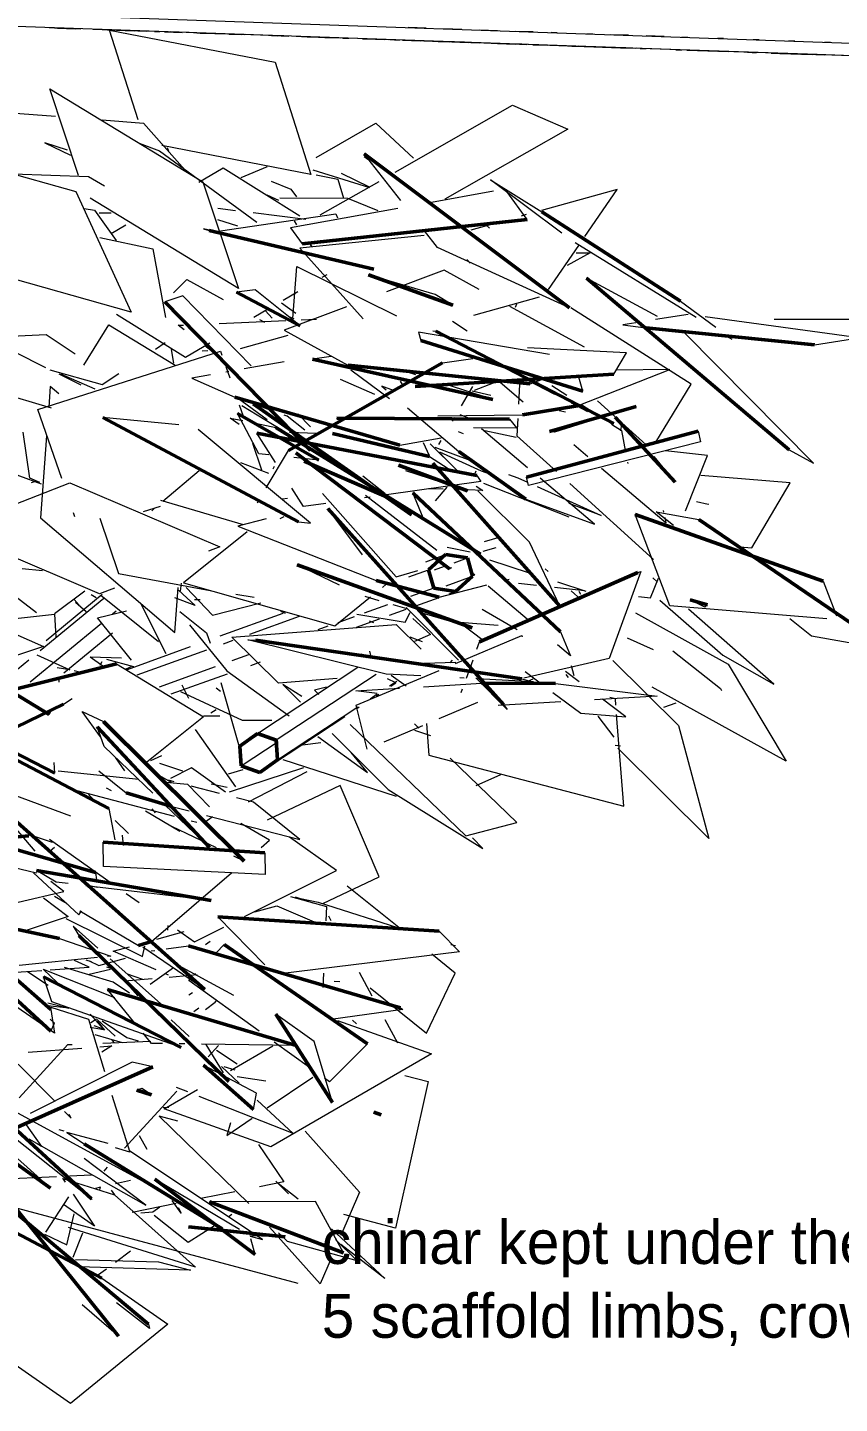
# Model space of a CAD drawing. Header units: metres. Extents: x 10 to 831, y 10 to 584.
# Drawn here: x 303.6 to 337.7, y 391.9 to 449.8 of the extents above; entities that cross this region are included whole.
import ezdxf

# ---------------------------------------------------------------- set-up
doc = ezdxf.new("R2010")
doc.units = ezdxf.units.M
for name, color, linetype, lineweight in [('CUT', 7, 'Continuous', 50), ('DIM', 1, 'Continuous', 13), ('TXT', 7, 'Continuous', 18), ('VIS', 8, 'Continuous', 13)]:
    doc.layers.add(name, color=color, linetype=linetype, lineweight=lineweight)

msp = doc.modelspace()

# ---------------------------------------------------------------- linework, layer by layer
at = {"layer": 'CUT'}
for p, q in [((326.407, 437.981), (317.781, 444.451)), ((331.075, 438.26), (325.249, 442.014)), ((318.188, 439.598), (311.272, 441.222)), ((315.169, 440.669), (324.624, 441.69)), ((317.963, 439.363), (321.512, 438.089)), ((335.63, 432.012), (327.125, 439.216)), ((315.094, 437.216), (312.42, 438.637)), ((315.52, 431.985), (309.409, 438.223)), ((329.615, 437.13), (336.698, 436.424)), ((320.159, 436.606), (326.961, 434.47)), ((328.268, 433.111), (320.792, 436.996)), ((314.6, 431.986), (321.078, 435.658)), ((323.183, 434.121), (315.612, 435.812)), ((317.096, 435.569), (324.75, 434.782)), ((328.276, 435.193), (319.916, 434.666)), ((312.341, 434.224), (319.279, 432.205)), ((313.112, 433.935), (319.775, 429.278)), ((324.435, 433.486), (326.748, 433.859)), ((329.204, 433.836), (325.562, 432.784)), ((306.801, 433.368), (315.024, 428.982)), ((315.87, 431.577), (312.454, 433.539)), ((323.892, 433.3), (316.633, 433.341)), ((330.851, 430.655), (328.328, 433.378)), ((313.264, 432.707), (322.513, 430.933)), ((314.074, 432.952), (322.663, 427.623)), ((320.523, 431.726), (316.452, 432.688)), ((324.606, 430.863), (331.817, 432.786)), ((314.912, 431.889), (321.36, 427.003)), ((324.569, 429.94), (321.764, 431.942)), ((315.255, 431.528), (318.841, 429.983)), ((319.224, 431.368), (322.123, 430.289)), ((325.997, 425.441), (320.666, 431.443)), ((319.829, 430.199), (326.032, 424.366)), ((323.636, 421.302), (316.247, 429.548)), ((337.065, 426.488), (329.159, 429.287)), ((331.842, 429.086), (339.902, 423.589)), ((320.489, 426.971), (321.2, 427.604)), ((321.2, 427.604), (322.123, 427.466)), ((322.123, 427.466), (322.334, 426.694)), ((322.324, 424.527), (314.961, 427.175)), ((320.702, 426.198), (320.489, 426.971)), ((322.334, 426.694), (321.624, 426.059)), ((322.629, 423.935), (329.272, 426.858)), ((318.279, 426.518), (320.928, 425.815)), ((321.624, 426.059), (320.702, 426.198)), ((304.548, 420.889), (296.646, 425.704)), ((332.203, 425.5), (331.479, 425.712)), ((313.21, 424.006), (324.401, 422.385)), ((302.428, 421.778), (307.37, 423.016)), ((304.779, 418.425), (297.337, 422.247)), ((322.711, 422.202), (325.818, 422.188)), ((305.153, 421.317), (297.959, 417.859)), ((311.276, 415.302), (306.563, 420.375)), ((312.739, 414.723), (306.823, 420.588)), ((300.841, 420.201), (307.047, 416.94)), ((313.302, 420.093), (312.562, 419.554)), ((314.088, 419.808), (313.302, 420.093)), ((314.133, 418.983), (314.088, 419.808)), ((312.562, 419.554), (312.607, 418.73)), ((312.607, 418.73), (313.393, 418.445)), ((313.393, 418.445), (314.133, 418.983)), ((307.783, 417.597), (309.693, 417.024)), ((302.044, 417.39), (311.082, 409.337)), ((306.497, 414.255), (298.801, 416.474)), ((303.687, 415.79), (295.24, 414.973)), ((306.82, 415.519), (313.613, 415.079)), ((304.614, 408.487), (297.635, 414.633)), ((304.018, 414.337), (311.354, 413.07)), ((298.488, 413.183), (304.619, 407.581)), ((299.815, 412.587), (304.981, 411.474)), ((311.636, 412.392), (320.936, 411.778)), ((312.094, 405.462), (305.791, 411.599)), ((308.302, 411.183), (308.843, 411.351)), ((310.398, 411.173), (319.301, 408.557)), ((311.902, 411.222), (317.916, 407.05)), ((310.097, 406.892), (304.305, 409.869)), ((314.924, 406.973), (306.999, 409.336)), ((316.452, 404.582), (314.074, 408.299)), ((299.182, 407.089), (306.328, 400.533)), ((301.051, 402.589), (308.902, 406.079)), ((313.135, 404.295), (311.033, 406.157)), ((304.605, 400.991), (298.712, 405.182)), ((308.844, 404.907), (308.232, 405.107)), ((318.495, 404.063), (318.182, 404.173)), ((301.137, 402.617), (307.459, 394.766)), ((306.02, 402.842), (311.81, 399.278)), ((313.195, 398.193), (308.988, 401.369)), ((308.717, 395.264), (302.66, 400.35)), ((316.918, 398.263), (311.288, 400.417)), ((306.764, 397.203), (301.526, 399.971)), ((314.466, 398.943), (310.405, 399.365))]:
    msp.add_line(p, q, dxfattribs=at)
at = {"layer": 'DIM'}
msp.add_line((335, 437.5), (347, 437.5), dxfattribs=at)
at = {"layer": 'TXT'}
msp.add_line((285, 405), (315, 397), dxfattribs=at)
at = {"layer": 'VIS'}
for p, q in [((30, 459.887), (450, 445.187)), ((450, 444.652), (30, 459.352)), ((305.657, 449.704), (304.541, 449.743)), ((304.734, 449.736), (304.624, 449.74)), ((304.764, 449.735), (305.88, 449.696)), ((304.891, 449.731), (305.641, 449.704)), ((305.401, 449.712), (305.178, 449.721)), ((306.39, 449.678), (307.14, 449.652)), ((307.889, 449.625), (306.773, 449.664)), ((307.185, 449.65), (306.962, 449.658)), ((306.996, 449.657), (308.113, 449.618)), ((308.282, 445.877), (307.086, 449.646)), ((307.086, 449.646), (314.039, 448.293)), ((307.185, 449.65), (307.407, 449.642)), ((307.89, 449.625), (308.639, 449.6)), ((308.967, 449.588), (308.299, 449.611)), ((308.967, 449.588), (309.19, 449.58)), ((309.389, 449.573), (310.139, 449.547)), ((309.675, 449.563), (309.452, 449.571)), ((310.75, 449.526), (309.636, 449.565)), ((310.425, 449.537), (310.3, 449.541)), ((310.925, 449.519), (310.3, 449.541)), ((310.75, 449.526), (310.974, 449.518)), ((311.824, 449.488), (310.75, 449.526)), ((310.888, 449.52), (311.638, 449.495)), ((310.964, 449.518), (312.039, 449.481)), ((313.425, 449.432), (311.419, 449.502)), ((312.175, 449.476), (311.55, 449.498)), ((312.088, 449.478), (312.756, 449.456)), ((312.388, 449.468), (312.638, 449.459)), ((313.425, 449.432), (312.8, 449.453)), ((314.284, 449.402), (313.425, 449.432)), ((314.404, 449.397), (313.759, 449.42)), ((313.887, 449.416), (314.137, 449.407)), ((313.974, 449.413), (314.619, 449.39)), ((316.858, 449.312), (314.927, 449.38)), ((315.142, 449.372), (316.215, 449.334)), ((315.387, 449.363), (315.636, 449.355)), ((316.553, 449.322), (315.909, 449.345)), ((316.123, 449.337), (316.768, 449.315)), ((316.886, 449.31), (317.136, 449.302)), ((319.434, 449.221), (317.502, 449.289)), ((317.717, 449.282), (318.79, 449.244)), ((317.885, 449.276), (318.635, 449.25)), ((319.059, 449.234), (318.853, 449.242)), ((319.059, 449.234), (319.265, 449.228)), ((320.385, 449.724), (319.634, 449.75)), ((321.883, 449.671), (321.134, 449.697)), ((323.383, 449.619), (322.633, 449.644)), ((324.882, 449.566), (324.132, 449.592)), ((325.882, 449.531), (325.632, 449.539)), ((327.381, 449.478), (327.131, 449.487)), ((328.88, 449.426), (328.131, 449.452)), ((330.38, 449.374), (329.63, 449.399)), ((331.38, 449.339), (331.129, 449.347)), ((332.879, 449.286), (332.629, 449.295)), ((334.378, 449.234), (334.128, 449.242)), ((319.385, 449.224), (320.134, 449.197)), ((321.58, 449.146), (320.077, 449.199)), ((320.292, 449.192), (321.365, 449.154)), ((320.884, 449.171), (321.134, 449.162)), ((321.939, 449.134), (320.911, 449.17)), ((321.116, 449.163), (322.145, 449.126)), ((321.991, 449.132), (321.58, 449.146)), ((321.883, 449.136), (322.633, 449.11)), ((324.045, 449.06), (322.607, 449.111)), ((322.812, 449.103), (323.428, 449.082)), ((323.383, 449.084), (324.132, 449.057)), ((324.409, 449.048), (323.791, 449.069)), ((323.997, 449.062), (324.615, 449.04)), ((329.386, 448.873), (324.661, 449.038)), ((324.866, 449.031), (325.483, 449.01)), ((324.882, 449.031), (325.632, 449.005)), ((325.124, 449.023), (324.972, 449.028)), ((325.124, 449.023), (324.972, 449.028)), ((328.342, 448.91), (325.015, 449.026)), ((325.211, 449.019), (328.537, 448.903)), ((326.038, 448.99), (325.885, 448.996)), ((326.038, 448.99), (325.885, 448.996)), ((326.381, 448.978), (327.131, 448.952)), ((326.51, 448.974), (327.537, 448.938)), ((326.95, 448.958), (326.798, 448.964)), ((326.95, 448.958), (326.798, 448.964)), ((327.864, 448.927), (327.712, 448.932)), ((327.864, 448.927), (327.712, 448.932)), ((327.881, 448.926), (328.63, 448.899)), ((328.564, 448.902), (329.18, 448.88)), ((328.777, 448.894), (328.625, 448.9)), ((328.777, 448.894), (328.625, 448.9)), ((329.386, 448.873), (329.233, 448.879)), ((329.38, 448.874), (329.63, 448.865)), ((336.809, 448.613), (329.386, 448.873)), ((330.879, 448.821), (331.129, 448.812)), ((331.339, 448.805), (333.097, 448.744)), ((331.864, 448.787), (331.668, 448.793)), ((334.171, 448.706), (331.864, 448.787)), ((332.603, 448.76), (331.864, 448.787)), ((334.171, 448.706), (332.029, 448.78)), ((332.233, 448.774), (332.787, 448.754)), ((332.379, 448.769), (332.629, 448.76)), ((333.878, 448.716), (334.128, 448.707)), ((334.081, 448.709), (333.896, 448.716)), ((334.081, 448.709), (334.265, 448.702)), ((334.878, 448.681), (335.627, 448.655)), ((335.246, 448.668), (336.613, 448.62)), ((335.877, 449.181), (335.627, 449.19)), ((335.928, 448.644), (335.743, 448.651)), ((337.377, 449.129), (337.127, 449.138)), ((314.039, 448.293), (315.533, 443.582)), ((335.928, 448.644), (336.113, 448.638)), ((336.377, 448.629), (337.127, 448.603)), ((336.809, 448.613), (336.644, 448.619)), ((343.818, 448.368), (336.809, 448.613)), ((305.784, 443.538), (304.572, 447.181)), ((304.572, 447.181), (311.002, 443.265)), ((300.672, 446.344), (304.81, 446.022)), ((319.08, 443.673), (324.017, 446.494)), ((324.017, 446.494), (326.333, 445.486)), ((306.77, 445.87), (308.512, 445.735)), ((308.512, 445.735), (310.242, 443.769)), ((315.769, 444.289), (318.265, 445.738)), ((318.265, 445.738), (319.857, 444.267)), ((326.333, 445.486), (321.172, 442.538)), ((304.363, 444.908), (305.437, 444.393)), ((305.321, 444.599), (304.363, 444.908)), ((308.324, 444.897), (309.175, 444.576)), ((315.533, 443.582), (309.276, 444.8)), ((309.57, 444.538), (309.519, 444.696)), ((300.163, 444.408), (305.666, 442.857)), ((309.175, 444.576), (313.267, 441.574)), ((317.779, 444.329), (317.93, 444.216)), ((319.323, 442.482), (317.781, 444.451)), ((326.407, 437.981), (317.781, 444.451)), ((303.029, 443.606), (306.203, 443.491)), ((306.203, 443.491), (306.873, 443.107)), ((311.861, 443.846), (310.837, 443.246)), ((315.08, 441.832), (311.861, 443.846)), ((312.617, 443.457), (313.717, 443.918)), ((315.628, 443.771), (318.011, 443.034)), ((315.768, 443.563), (316.668, 443.378)), ((316.818, 443.628), (317.992, 443.062)), ((311.002, 443.265), (312.494, 438.782)), ((313.877, 443.292), (314.704, 442.961)), ((314.704, 442.961), (314.942, 442.642)), ((315.938, 441.879), (318.406, 443.288)), ((316.668, 443.378), (316.918, 442.588)), ((323.207, 442.871), (320.45, 442.377)), ((326.082, 441.11), (323.083, 443.351)), ((323.083, 443.351), (325.249, 442.014)), ((324.624, 441.69), (323.774, 442.87)), ((328.411, 442.954), (325.229, 442.069)), ((327.053, 440.971), (328.411, 442.954)), ((305.666, 442.857), (307.99, 437.794)), ((312.494, 438.782), (306.264, 442.576)), ((313.686, 442.717), (314.175, 442.5)), ((314.236, 442.599), (317.084, 442.582)), ((317.084, 442.582), (318.356, 442.064)), ((306.019, 442.153), (306.446, 442.083)), ((306.446, 442.083), (307.363, 440.802)), ((306.642, 441.971), (307.15, 441.961)), ((311.639, 442.16), (312.378, 442.067)), ((311.744, 441.212), (316.585, 441.92)), ((313.118, 441.975), (315.335, 441.697)), ((319.196, 442.152), (314.683, 441.343)), ((316.585, 441.92), (316.663, 441.75)), ((324.592, 441.893), (324.38, 441.833)), ((331.075, 438.26), (325.249, 442.014)), ((307.762, 441.445), (307.148, 441.085)), ((317.535, 439.798), (311.037, 441.293)), ((311.037, 441.293), (311.272, 441.222)), ((318.188, 439.598), (311.272, 441.222)), ((311.618, 441.692), (312.456, 441.423)), ((314.683, 441.343), (315.169, 440.669)), ((314.833, 441.625), (314.94, 441.469)), ((315.169, 440.669), (324.624, 441.69)), ((320.865, 440.514), (320.315, 441.216)), ((323.32, 441.538), (322.259, 441.243)), ((322.897, 441.461), (323.042, 441.327)), ((306.671, 440.933), (308.906, 440.455)), ((320.305, 441.019), (315.071, 440.478)), ((315.469, 440.69), (315.575, 440.534)), ((325.524, 438.741), (326.798, 440.599)), ((331.731, 437.574), (326.646, 440.713)), ((308.906, 440.455), (309.428, 437.573)), ((315.071, 440.478), (317.743, 437.507)), ((326.407, 437.981), (320.865, 440.514)), ((322.235, 439.851), (322.094, 440.008)), ((327.279, 440.288), (326.303, 439.758)), ((326.687, 440.283), (327.279, 440.288)), ((314.779, 437.524), (314.957, 439.715)), ((314.957, 439.715), (319.139, 437.634)), ((318.188, 439.598), (317.535, 439.798)), ((321.146, 439.556), (318.718, 438.647)), ((322.617, 438.747), (321.146, 439.556)), ((307.99, 437.794), (302.486, 439.344)), ((309.767, 438.608), (310.332, 439.162)), ((310.332, 439.162), (311.854, 438.326)), ((316.015, 439.261), (316.22, 439.381)), ((320.76, 438.534), (317.963, 439.363)), ((317.963, 439.363), (321.512, 438.089)), ((330.105, 437.604), (327.125, 439.216)), ((335.63, 432.012), (327.125, 439.216)), ((310.167, 438.485), (309.409, 438.223)), ((313.027, 435.543), (310.167, 438.485)), ((313.194, 438.73), (312.42, 438.637)), ((315.094, 437.216), (312.42, 438.637)), ((315.094, 437.216), (313.194, 438.73)), ((314.375, 438.3), (314.99, 438.66)), ((321.512, 438.089), (320.76, 438.534)), ((322.384, 437.668), (325.142, 438.434)), ((331.075, 438.26), (332.55, 437.158)), ((307.38, 437.712), (310.276, 435.899)), ((315.52, 431.985), (309.409, 438.223)), ((313.145, 437.579), (313.76, 437.94)), ((313.921, 437.538), (313.642, 437.851)), ((314.308, 438.182), (314.916, 437.748)), ((317.037, 438.019), (314.423, 437.039)), ((327.033, 436.317), (323.905, 438.038)), ((324.133, 438.008), (324.197, 438.147)), ((331.519, 434.769), (326.458, 437.968)), ((331.392, 437.692), (330.018, 437.478)), ((306.001, 435.57), (307.05, 437.258)), ((307.05, 437.258), (309.846, 435.565)), ((309.972, 437.243), (310.187, 437.252)), ((310.221, 437.05), (309.972, 437.243)), ((311.693, 437.317), (314.489, 437.439)), ((313.376, 437.49), (313.594, 437.371)), ((314.617, 437.616), (314.826, 437.525)), ((315.135, 437.467), (315.78, 437.495)), ((321.488, 437.408), (322.114, 437.002)), ((329.193, 437.349), (328.643, 437.263)), ((328.643, 437.263), (329.615, 437.13)), ((329.615, 437.13), (336.698, 436.424)), ((338.562, 436.716), (332.109, 437.595)), ((302.179, 436.751), (304.422, 436.861)), ((304.422, 436.861), (305.633, 436.037)), ((309.007, 436.236), (309.426, 436.514)), ((312.591, 436.266), (314.582, 436.83)), ((314.423, 437.039), (317.096, 435.569)), ((325.57, 436.021), (320.063, 436.947)), ((320.063, 436.947), (320.159, 436.606)), ((320.159, 436.606), (326.961, 434.47)), ((320.664, 437.002), (320.792, 436.996)), ((328.268, 433.111), (320.792, 436.996)), ((336.66, 431.455), (331.253, 436.911)), ((333.238, 436.644), (333.05, 436.76)), ((336.698, 436.424), (338.562, 436.716)), ((303.095, 436.12), (304.396, 435.473)), ((304.072, 433.703), (311.748, 436.154)), ((309.671, 436.228), (309.775, 435.651)), ((310.276, 435.899), (311.301, 436.499)), ((310.978, 436.168), (311.219, 436.184)), ((311.465, 436.086), (311.091, 436.375)), ((311.748, 436.154), (311.803, 435.993)), ((316.395, 435.933), (315.612, 435.812)), ((328.804, 436.087), (324.649, 436.288)), ((328.276, 435.193), (328.804, 436.087)), ((304.573, 435.364), (306.772, 434.754)), ((311.969, 435.51), (312.136, 435.028)), ((314.416, 435.704), (312.739, 435.409)), ((314.6, 431.986), (321.078, 435.658)), ((323.183, 434.121), (315.612, 435.812)), ((317.096, 435.569), (324.75, 434.782)), ((317.217, 435.367), (318.849, 434.172)), ((319.949, 435.162), (319.256, 435.385)), ((321.078, 435.658), (322.342, 435.846)), ((326.748, 433.859), (330.628, 435.384)), ((330.628, 435.384), (328.374, 435.356)), ((304.953, 435.197), (305.882, 434.735)), ((305.025, 435.198), (306.463, 434.577)), ((306.772, 434.754), (307.47, 435.217)), ((311.32, 435.159), (310.546, 435.022)), ((310.546, 435.022), (312.341, 434.224)), ((312.094, 435.294), (311.966, 435.272)), ((318.235, 434.327), (316.79, 434.97)), ((319.294, 434.894), (319.383, 434.749)), ((328.276, 435.193), (319.916, 434.666)), ((323.183, 434.121), (321.104, 434.79)), ((323.204, 434.808), (322.407, 434.495)), ((323.489, 434.851), (324.459, 434.031)), ((325.786, 434.332), (324.622, 434.939)), ((324.75, 434.782), (325.316, 434.995)), ((326.961, 434.47), (326.766, 435.161)), ((301.327, 434.753), (304.63, 433.771)), ((304.595, 434.663), (304.531, 433.801)), ((304.948, 434.362), (304.595, 434.663)), ((312.341, 434.224), (319.279, 432.205)), ((313.712, 433.268), (312.443, 434.197)), ((319.006, 434.505), (318.518, 434.684)), ((318.518, 434.684), (318.698, 434.531)), ((322.335, 434.664), (321.857, 433.856)), ((322.312, 434.481), (323.098, 434.307)), ((324.312, 434.759), (324.267, 433.921)), ((325.667, 434.706), (326.294, 434.301)), ((330.039, 432.326), (331.519, 434.769)), ((305.073, 430.807), (304.072, 433.703)), ((312.526, 433.901), (312.692, 433.419)), ((312.641, 433.872), (314.576, 432.7)), ((313.827, 433.681), (313.112, 433.935)), ((313.112, 433.935), (319.775, 429.278)), ((319.6, 433.77), (321.764, 431.942)), ((324.435, 433.486), (326.748, 433.859)), ((329.204, 433.836), (325.562, 432.784)), ((329.204, 433.836), (325.774, 432.753)), ((325.978, 433.668), (326.24, 433.61)), ((327.183, 433.604), (326.484, 433.968)), ((326.921, 433.895), (327.548, 433.49)), ((329.623, 432.22), (327.584, 434.064)), ((309.999, 433.058), (306.801, 433.368)), ((306.801, 433.368), (315.024, 428.982)), ((312.53, 433.068), (312.15, 433.345)), ((312.15, 433.345), (312.685, 433.236)), ((313.35, 431.839), (312.454, 433.539)), ((315.87, 431.577), (312.454, 433.539)), ((313.219, 433.127), (314.074, 432.952)), ((314.542, 433.427), (314.423, 433.469)), ((315.29, 432.835), (314.542, 433.427)), ((315.529, 432.97), (314.993, 433.521)), ((316.677, 433.284), (316.633, 433.341)), ((323.892, 433.3), (316.633, 433.341)), ((320.881, 433.444), (324.435, 433.486)), ((321.57, 433.37), (321.475, 433.209)), ((322.177, 433.341), (321.811, 433.475)), ((323.892, 433.3), (324.189, 432.92)), ((324.233, 433.322), (324.193, 432.602)), ((328.268, 433.111), (328.129, 433.118)), ((328.175, 433.085), (328.594, 432.815)), ((329.529, 432.179), (328.328, 433.378)), ((330.851, 430.655), (328.328, 433.378)), ((328.596, 433.088), (328.549, 432.8)), ((303.738, 430.812), (303.457, 432.745)), ((304.441, 432.594), (304.185, 429.147)), ((315.523, 428.933), (310.801, 432.86)), ((314.053, 431.474), (313.264, 432.707)), ((313.264, 432.707), (322.513, 430.933)), ((314.074, 432.952), (322.663, 427.623)), ((314.647, 432.746), (315.775, 432.71)), ((320.523, 431.726), (316.452, 432.688)), ((319.279, 432.205), (321.015, 432.511)), ((321.951, 432.676), (321.744, 432.768)), ((324.189, 432.92), (322.377, 432.926)), ((324.642, 431.259), (322.706, 432.894)), ((324.164, 432.522), (322.855, 432.812)), ((324.193, 432.602), (325.861, 431.094)), ((324.606, 430.863), (331.817, 432.786)), ((325.774, 432.753), (325.562, 432.784)), ((328.594, 432.815), (328.764, 431.913)), ((331.817, 432.786), (331.914, 432.338)), ((313.082, 432.293), (313.471, 431.166)), ((313.668, 430.411), (314.6, 431.986)), ((314.912, 431.889), (321.36, 427.003)), ((315.52, 431.985), (315.545, 431.993)), ((320.254, 432.321), (320.512, 431.772)), ((321.72, 431.107), (320.549, 432.264)), ((320.748, 432.119), (322.49, 431.474)), ((320.996, 432.4), (320.901, 432.238)), ((322.709, 431.116), (320.954, 431.904)), ((324.569, 429.94), (321.764, 431.942)), ((331.914, 432.338), (324.684, 430.504)), ((326.593, 432.226), (327.174, 431.734)), ((332.205, 431.766), (330.441, 431.962)), ((335.63, 432.012), (336.66, 431.455)), ((312.591, 431.471), (313.756, 431.028)), ((313.77, 431.795), (313.35, 431.839)), ((314.003, 431.305), (313.938, 431.199)), ((315.87, 431.577), (314.82, 431.685)), ((315.255, 431.528), (318.841, 429.983)), ((319.224, 431.368), (322.123, 430.289)), ((320.523, 431.726), (321.503, 431.103)), ((325.997, 425.441), (320.666, 431.443)), ((321.142, 431.683), (320.987, 431.858)), ((328.844, 431.493), (328.855, 431.433)), ((330.851, 430.655), (329.957, 431.727)), ((331.273, 429.442), (332.205, 431.766)), ((302.37, 431.255), (304.207, 430.586)), ((304.149, 430.634), (303.738, 430.812)), ((309.327, 429.848), (310.843, 431.134)), ((318.654, 430.167), (317.719, 430.908)), ((322.123, 430.289), (319.525, 431.123)), ((322.47, 431.113), (322.404, 430.947)), ((322.513, 430.933), (322.677, 430.677)), ((323.096, 430.973), (322.709, 431.116)), ((323.845, 430.974), (324.232, 430.83)), ((324.232, 430.83), (324.637, 430.649)), ((324.684, 430.504), (324.606, 430.863)), ((327.46, 428.88), (325.171, 430.812)), ((327.756, 431.242), (330.472, 428.945)), ((335.674, 430.621), (331.93, 430.923)), ((300.361, 428.653), (305.416, 430.628)), ((303.968, 430.683), (303.797, 430.621)), ((305.416, 430.628), (311.719, 427.928)), ((315.238, 429.624), (314.744, 430.395)), ((316.026, 430.173), (319.123, 426.667)), ((322.677, 430.677), (318.725, 430.118)), ((320.257, 429.149), (319.829, 430.199)), ((319.829, 430.199), (326.032, 424.366)), ((321.102, 430.356), (320.479, 430.376)), ((320.772, 429.867), (321.267, 430.441)), ((322.762, 430.303), (322.14, 430.323)), ((322.482, 430.481), (322.762, 430.303)), ((324.731, 428.132), (322.557, 430.281)), ((322.787, 430.608), (326.375, 429.192)), ((325.042, 430.466), (327.741, 429.255)), ((326.418, 430.591), (329.94, 427.405)), ((334.064, 427.888), (335.674, 430.621)), ((309.209, 429.626), (308.49, 429.397)), ((309.23, 429.889), (312.696, 428.875)), ((313.295, 429.781), (313.389, 429.938)), ((314.56, 429.969), (314.349, 429.938)), ((316.168, 429.755), (315.238, 429.624)), ((318.027, 430.019), (317.795, 429.986)), ((320.831, 427.785), (317.833, 430.091)), ((318.841, 429.983), (318.628, 430.108)), ((319.775, 429.278), (319.215, 429.722)), ((324.569, 429.94), (327.46, 428.88)), ((327.741, 429.255), (326.386, 429.755)), ((331.738, 429.836), (332.226, 429.728)), ((332.226, 429.728), (332.262, 429.734)), ((304.185, 429.147), (309.831, 424.332)), ((305.629, 429.197), (305.573, 429.359)), ((306.671, 429.139), (307.465, 426.807)), ((308.861, 429.452), (308.978, 429.551)), ((313.666, 429.113), (312.474, 428.807)), ((314.257, 429.129), (314.415, 429.201)), ((317.709, 427.591), (316.247, 429.548)), ((323.636, 421.302), (316.247, 429.548)), ((330.62, 425.455), (329.159, 429.287)), ((337.065, 426.488), (329.159, 429.287)), ((330.776, 428.824), (330.051, 429.404)), ((330.051, 429.404), (331.842, 429.086)), ((330.368, 429.385), (330.35, 429.458)), ((330.472, 428.945), (330.42, 429.165)), ((331.842, 429.086), (339.902, 423.589)), ((306.665, 425.953), (300.361, 428.653)), ((312.864, 428.567), (310.195, 426.414)), ((312.474, 428.807), (318.279, 426.518)), ((315.024, 428.982), (315.523, 428.933)), ((311.719, 427.928), (311.245, 427.744)), ((322.231, 427.711), (321.261, 427.908)), ((322.777, 427.745), (323.326, 427.907)), ((322.839, 428.158), (323.514, 428.355)), ((325.997, 425.441), (324.731, 428.132)), ((333.565, 427.928), (334.064, 427.888)), ((320.365, 427.303), (321.2, 427.604)), ((320.489, 426.971), (321.2, 427.604)), ((321.2, 427.604), (322.123, 427.466)), ((321.566, 427.265), (322.123, 427.466)), ((322.123, 427.466), (322.334, 426.694)), ((322.663, 427.623), (322.555, 427.644)), ((323.052, 427.386), (324.714, 426.846)), ((297.064, 426.938), (304.306, 423.74)), ((303.411, 427.024), (304.273, 426.942)), ((307.465, 426.807), (311.311, 426.092)), ((316.741, 426.322), (314.961, 427.175)), ((322.324, 424.527), (314.961, 427.175)), ((319.123, 426.667), (320.036, 426.936)), ((319.655, 426.669), (320.489, 426.971)), ((320.702, 426.198), (320.489, 426.971)), ((320.732, 426.964), (321.149, 427.115)), ((321.223, 426.293), (322.334, 426.694)), ((321.36, 427.003), (321.462, 427.066)), ((322.334, 426.694), (321.624, 426.059)), ((322.436, 426.737), (322.254, 426.891)), ((322.629, 423.935), (329.272, 426.858)), ((325.38, 427.014), (325.516, 426.898)), ((329.41, 426.891), (328.077, 423.234)), ((329.272, 426.858), (329.41, 426.891)), ((307.297, 426.2), (306.665, 425.953)), ((309.831, 424.332), (309.971, 426.228)), ((309.987, 426.118), (310.684, 425.47)), ((310.067, 426.067), (310.11, 426.402)), ((310.195, 426.414), (316.542, 424.615)), ((310.299, 426.222), (311.409, 425.057)), ((318.279, 426.518), (320.928, 425.815)), ((318.544, 426.23), (318.711, 426.364)), ((318.82, 426.368), (318.959, 426.418)), ((320.702, 426.198), (319.728, 425.847)), ((321.624, 426.059), (320.702, 426.198)), ((320.928, 425.815), (322.929, 426.329)), ((324.623, 424.892), (322.983, 426.275)), ((323.752, 426.541), (323.87, 426.572)), ((324.266, 426.405), (325.022, 426.321)), ((325.777, 426.237), (327.037, 426.098)), ((325.9, 426.461), (327.087, 426.076)), ((326.769, 426.125), (326.755, 426.153)), ((329.808, 425.789), (330.141, 426.62)), ((330.094, 426.468), (329.905, 426.634)), ((337.065, 426.488), (337.621, 425.03)), ((304.548, 420.889), (296.646, 425.704)), ((304.014, 425.166), (302.974, 425.958)), ((304.166, 423.572), (306.838, 425.778)), ((304.417, 423.998), (306.775, 425.944)), ((306.041, 426.072), (304.774, 425.111)), ((305.8, 425.487), (305.597, 425.718)), ((305.651, 425.611), (306.099, 425.214)), ((306.309, 425.923), (306.525, 425.804)), ((309.141, 423.942), (306.717, 425.884)), ((310.684, 425.47), (309.827, 425.783)), ((310.654, 425.716), (310.887, 425.719)), ((311.409, 425.057), (313.439, 425.583)), ((312.392, 425.946), (313.154, 425.82)), ((316.542, 424.615), (318.044, 425.826)), ((318.413, 425.668), (317.827, 425.839)), ((319.311, 425.697), (319.172, 425.647)), ((319.957, 425.459), (320.929, 425.809)), ((321.346, 425.959), (321.624, 426.059)), ((326.473, 426.077), (326.883, 425.726)), ((326.886, 425.935), (326.814, 426.055)), ((329.305, 425.846), (329.808, 425.789)), ((330.207, 425.689), (332.844, 423.374)), ((332.089, 425.393), (331.479, 425.712)), ((332.203, 425.5), (331.479, 425.712)), ((302.253, 424.828), (304.765, 425.108)), ((304.765, 425.108), (304.829, 424.152)), ((306.573, 424.949), (307.791, 425.244)), ((308.004, 423.17), (306.573, 424.949)), ((307.368, 425.227), (307.21, 425.097)), ((309.466, 423.434), (308.424, 425.495)), ((310.038, 425.216), (311.156, 424.32)), ((311.737, 424.191), (314.381, 425.144)), ((312.977, 424.26), (315.063, 425.013)), ((314.266, 425.227), (314.457, 425.147)), ((317.365, 424.995), (316.67, 424.744)), ((317.472, 425.1), (319.504, 424.762)), ((318.755, 425.496), (317.782, 425.145)), ((318.846, 425.058), (319.54, 425.308)), ((319.586, 425.326), (319, 425.496)), ((319.504, 424.762), (319.713, 425.167)), ((321.74, 423.164), (319.539, 425.384)), ((322.324, 424.527), (320.173, 425.154)), ((322.744, 425.312), (324.214, 424.458)), ((329.178, 425.154), (333.069, 423.008)), ((337.212, 424.908), (330.62, 425.455)), ((334.99, 422.169), (331.412, 425.311)), ((332.203, 425.5), (332.089, 425.393)), ((306.739, 424.708), (303.752, 422.243)), ((310.445, 424.659), (312.017, 422.729)), ((312.22, 424.142), (319.121, 424.663)), ((316.253, 424.594), (315.836, 424.443)), ((317.457, 424.557), (318.429, 424.907)), ((318.182, 424.745), (318.01, 424.812)), ((319.121, 424.663), (320.173, 423.628)), ((319.819, 424.918), (320.564, 424.248)), ((323.405, 424.629), (321.806, 424.75)), ((321.806, 424.75), (322.782, 424.017)), ((326.032, 424.366), (326.445, 423.355)), ((336.569, 424.181), (335.663, 424.906)), ((305.162, 422.638), (307.205, 424.325)), ((311.156, 424.32), (311.308, 423.888)), ((311.864, 423.859), (312.281, 424.01)), ((314.184, 422.209), (312.22, 424.142)), ((318.702, 422.587), (312.89, 424.023)), ((312.89, 424.023), (313.21, 424.006)), ((313.21, 424.006), (324.401, 422.385)), ((320.232, 423.935), (319.719, 424.137)), ((320.564, 424.248), (319.894, 423.949)), ((321.621, 423.037), (324.407, 424.211)), ((322.519, 423.632), (322.629, 423.935)), ((324.407, 424.211), (324.423, 424.149)), ((326.445, 423.355), (325.898, 423.817)), ((328.834, 424.11), (329.918, 423.621)), ((339.902, 423.589), (336.569, 424.181)), ((304.306, 423.74), (302.114, 423.009)), ((304.024, 423.389), (305.415, 422.763)), ((307.584, 423.255), (306.262, 423.299)), ((306.272, 423.314), (306.807, 422.928)), ((306.954, 423.219), (308.084, 422.901)), ((307.84, 422.785), (310.485, 423.739)), ((308.246, 422.554), (311.168, 423.608)), ((312.917, 423.39), (312.223, 423.139)), ((317.665, 423.437), (317.875, 423.287)), ((317.998, 423.551), (318.065, 423.309)), ((328.077, 423.234), (324.488, 422.416)), ((330.741, 423.558), (332.745, 421.985)), ((332.844, 423.374), (334.99, 422.169)), ((302.428, 421.778), (307.37, 423.016)), ((303.222, 422.794), (303.695, 423.183)), ((305.415, 422.763), (304.882, 422.845)), ((305.6, 422.732), (305.819, 422.685)), ((306.756, 423.095), (306.681, 422.946)), ((307.37, 423.016), (311.029, 420.796)), ((307.788, 422.812), (308.012, 422.899)), ((311.527, 422.889), (309.165, 422.037)), ((312.017, 422.729), (314.623, 420.838)), ((313.012, 422.953), (313.428, 423.103)), ((313.302, 420.093), (317.514, 422.872)), ((317.443, 421.276), (320.925, 422.743)), ((320.296, 423.044), (321.633, 423.091)), ((321.388, 423.055), (321.49, 423.173)), ((322.077, 422.421), (322.353, 423.178)), ((324.538, 422.698), (325.124, 422.258)), ((326.818, 422.261), (326.232, 422.701)), ((326.601, 422.515), (326.488, 422.933)), ((328.226, 423.157), (330.984, 420.425)), ((333.069, 423.008), (335.516, 418.92)), ((304.779, 418.425), (297.337, 422.247)), ((304.944, 422.432), (304.957, 422.241)), ((309.678, 421.75), (312.039, 422.602)), ((310.414, 421.559), (310.13, 422.122)), ((311.755, 422.228), (312.524, 419.528)), ((318.28, 422.573), (314.088, 419.808)), ((316.649, 422.396), (314.184, 422.209)), ((315.162, 421.65), (314.365, 422.145)), ((314.365, 422.145), (315.102, 421.411)), ((320.161, 422.51), (318.702, 422.587)), ((319.106, 422.214), (318.762, 422.389)), ((318.846, 422.092), (319.153, 422.295)), ((318.902, 422.079), (319.106, 422.214)), ((318.921, 422.539), (319.549, 422.09)), ((320.274, 422.055), (322.711, 422.202)), ((321.984, 422.414), (321.801, 422.424)), ((323.793, 421.092), (322.473, 422.424)), ((324.901, 422.262), (322.531, 422.386)), ((322.711, 422.202), (325.818, 422.188)), ((323.771, 422.252), (323.531, 422.197)), ((324.401, 422.385), (324.901, 422.262)), ((324.869, 422.371), (324.637, 422.273)), ((325.818, 422.188), (330.092, 421.661)), ((326.255, 422.567), (326.351, 422.441)), ((305.153, 421.317), (305.509, 421.555)), ((310.058, 421.86), (312.658, 420.647)), ((311.751, 421.851), (311.565, 422)), ((316.201, 422.038), (315.695, 421.904)), ((315.695, 421.904), (315.882, 421.724)), ((317.431, 421.885), (319.259, 421.995)), ((318.325, 421.775), (317.431, 421.885)), ((318.026, 421.551), (318.333, 421.755)), ((318.29, 421.675), (318.392, 421.743)), ((321.857, 421.815), (321.912, 421.967)), ((325.709, 421.818), (326.88, 420.939)), ((330.092, 421.661), (327.457, 421.503)), ((328.769, 420.796), (327.793, 421.529)), ((328.336, 421.543), (328.095, 421.606)), ((328.357, 421.279), (328.336, 421.543)), ((335.516, 418.92), (329.874, 422.033)), ((332.745, 421.985), (332.786, 421.901)), ((305.153, 421.317), (297.959, 417.859)), ((304.548, 420.889), (304.663, 421.1)), ((306.704, 419.949), (305.937, 421.014)), ((305.937, 421.014), (306.823, 420.588)), ((311.337, 420.962), (311.558, 421.096)), ((314.133, 418.983), (317.514, 421.214)), ((317.905, 419.437), (317.443, 421.276)), ((317.474, 421.137), (317.575, 421.204)), ((322.548, 421.393), (320.923, 420.709)), ((326.039, 421.418), (323.404, 421.26)), ((323.636, 421.302), (323.793, 421.092)), ((326.88, 420.939), (328.769, 420.796)), ((330.872, 421.367), (330.35, 421.188)), ((306.863, 419.541), (306.563, 420.375)), ((311.276, 415.302), (306.563, 420.375)), ((312.739, 414.723), (306.823, 420.588)), ((311.029, 420.796), (308.654, 418.881)), ((311.723, 420.823), (311.025, 420.813)), ((312.658, 420.647), (313.899, 420.644)), ((313.393, 418.445), (316.963, 420.8)), ((317.19, 420.465), (322.046, 415.788)), ((320.227, 420.415), (318.602, 419.731)), ((320.083, 420.313), (319.897, 420.493)), ((320.396, 420.509), (320.499, 419.183)), ((327.595, 420.813), (328.264, 419.937)), ((328.687, 417.038), (328.388, 420.881)), ((330.984, 420.425), (332.264, 415.68)), ((300.841, 420.201), (307.047, 416.94)), ((310.683, 420.264), (312.377, 417.846)), ((313.302, 420.093), (312.562, 419.554)), ((312.562, 419.554), (313.278, 420.026)), ((312.607, 418.73), (314.164, 419.757)), ((314.088, 419.808), (313.302, 420.093)), ((314.133, 418.983), (314.088, 419.808)), ((315.838, 419.957), (317.923, 418.445)), ((316.429, 420.087), (318.787, 417.736)), ((319.889, 420.231), (320.57, 420.011)), ((308.901, 417.583), (306.863, 419.541)), ((312.562, 419.554), (312.607, 418.73)), ((315.185, 419.62), (315.965, 419.709)), ((317.923, 418.445), (317.235, 419.289)), ((320.499, 419.183), (328.687, 417.038)), ((328.551, 419.561), (328.332, 419.589)), ((332.264, 415.68), (328.432, 419.475)), ((304.779, 418.425), (304.754, 418.865)), ((307.728, 418.527), (307.344, 419.06)), ((309.272, 419.153), (308.803, 418.946)), ((309.182, 418.839), (310.146, 418.52)), ((310.525, 418.64), (309.647, 418.2)), ((311.959, 417.627), (310.525, 418.64)), ((312.126, 417.639), (315.251, 418.662)), ((312.607, 418.73), (313.393, 418.445)), ((313.393, 418.445), (314.133, 418.983)), ((319.145, 417.442), (314.374, 418.98)), ((324.192, 416.356), (321.391, 419.054)), ((300.363, 418.516), (305.437, 416.63)), ((304.926, 418.526), (308.317, 418.169)), ((306.632, 418.527), (307.783, 417.597)), ((309.684, 418.027), (309.169, 418.33)), ((309.448, 418.05), (310.352, 417.956)), ((309.803, 418.063), (309.565, 418.125)), ((312.679, 418.556), (312.072, 418.378)), ((315.376, 418.484), (312.908, 417.211)), ((323.509, 418.351), (322.47, 417.885)), ((305.709, 417.689), (309.794, 416.615)), ((306.192, 417.523), (306.38, 417.341)), ((306.946, 417.813), (307.153, 417.691)), ((307.783, 417.597), (309.693, 417.024)), ((310.352, 417.956), (311.282, 417.011)), ((311.707, 417.573), (310.516, 417.88)), ((312.019, 417.825), (311.359, 417.967)), ((316.772, 417.906), (313.701, 416.448)), ((318.408, 414.068), (316.772, 417.906)), ((318.787, 417.736), (322.77, 415.26)), ((303.957, 415.14), (302.044, 417.39)), ((302.044, 417.39), (311.082, 409.337)), ((307.047, 416.94), (307.308, 415.615)), ((309.007, 416.75), (308.879, 416.928)), ((311.277, 415.299), (309.41, 417.094)), ((309.693, 417.024), (310.427, 416.834)), ((313.135, 417.207), (312.421, 417.39)), ((315.075, 415.639), (313.135, 417.207)), ((306.497, 414.255), (298.801, 416.474)), ((307.316, 416.432), (307.878, 415.885)), ((308.598, 416.839), (310.043, 415.986)), ((310.515, 416.426), (310.755, 416.363)), ((311.089, 416.365), (311.413, 416.595)), ((311.161, 416.646), (315.075, 415.639)), ((313.803, 415.606), (312.602, 416.312)), ((322.046, 415.788), (324.192, 416.356)), ((303.687, 415.79), (295.24, 414.973)), ((303.687, 415.79), (303.65, 415.84)), ((304.68, 415.514), (303.972, 415.747)), ((307.611, 415.822), (307.653, 415.386)), ((311.58, 415.28), (309.697, 416.186)), ((316.616, 414.333), (314.645, 415.727)), ((322.77, 415.26), (322.328, 415.7)), ((304.558, 415.644), (307.246, 413.743)), ((304.77, 415.3), (304.594, 415.149)), ((306.825, 414.502), (306.82, 415.519)), ((306.82, 415.519), (313.613, 415.079)), ((311.276, 415.302), (311.277, 415.299)), ((313.449, 415.302), (313.803, 415.606)), ((304.614, 408.487), (297.635, 414.633)), ((304.011, 414.22), (302.225, 414.64)), ((312.739, 414.723), (312.305, 414.932)), ((313.613, 415.079), (313.617, 414.161)), ((303.885, 414.236), (305.798, 412.47)), ((304.837, 413.841), (304.018, 414.337)), ((304.018, 414.337), (311.354, 413.07)), ((306.497, 414.255), (306.53, 413.937)), ((313.617, 414.161), (306.825, 414.502)), ((308.843, 411.351), (312.209, 414.238)), ((312.755, 412.394), (316.616, 414.333)), ((316.046, 412.947), (318.408, 414.068)), ((303.242, 412.999), (305.161, 413.455)), ((305.161, 413.455), (304.621, 413.864)), ((305.338, 413.781), (304.837, 413.841)), ((311.354, 413.07), (306.09, 413.692)), ((306.562, 413.619), (306.307, 413.678)), ((319.236, 411.931), (317.06, 413.678)), ((298.488, 413.183), (304.619, 407.581)), ((304.304, 413.188), (305.345, 412.4)), ((304.771, 413.259), (305.3, 412.947)), ((307.783, 413.363), (308.321, 412.983)), ((313.19, 412.596), (314.106, 412.851)), ((314.106, 412.851), (315.781, 412.128)), ((314.69, 413.244), (316.197, 412.827)), ((314.88, 413.226), (315.619, 412.978)), ((315.107, 413.158), (315.846, 413.009)), ((315.846, 413.009), (319.531, 411.832)), ((316.197, 412.827), (316.171, 412.224)), ((299.815, 412.587), (304.981, 411.474)), ((305.345, 412.4), (303.413, 411.755)), ((305.253, 412.312), (308.462, 410.719)), ((305.798, 412.47), (305.901, 412.636)), ((305.831, 412.636), (308.302, 411.183)), ((313.614, 410.372), (311.636, 412.392)), ((311.636, 412.392), (320.936, 411.778)), ((316.279, 412.433), (316.386, 412.236)), ((303.794, 411.753), (303.997, 411.653)), ((306.589, 411.075), (305.553, 411.988)), ((305.553, 411.988), (305.791, 411.599)), ((309.071, 411.447), (310.216, 411.767)), ((309.538, 411.824), (309.547, 412.025)), ((309.933, 411.843), (310.65, 411.337)), ((310.65, 411.337), (311.878, 411.954)), ((320.936, 411.778), (321.781, 410.915)), ((304.981, 411.474), (307.134, 410.74)), ((312.094, 405.462), (305.791, 411.599)), ((307.241, 410.937), (307.927, 411.129)), ((308.302, 411.183), (308.843, 411.351)), ((308.462, 410.719), (308.572, 411.152)), ((311.082, 409.337), (308.476, 411.114)), ((309.456, 411.043), (310.398, 411.173)), ((310.398, 411.173), (319.301, 408.557)), ((311.12, 411.229), (311.313, 411.368)), ((311.558, 410.875), (311.902, 411.222)), ((311.902, 411.222), (317.916, 407.05)), ((321.613, 411.167), (321.428, 411.205)), ((306.584, 410.683), (303.285, 410.341)), ((306.229, 410.267), (305.609, 410.545)), ((306.089, 410.578), (306.306, 410.505)), ((306.222, 410.544), (306.627, 410.342)), ((306.627, 410.342), (307.753, 410.647)), ((307.134, 410.74), (306.997, 410.726)), ((309.353, 408.639), (307.107, 410.618)), ((309.044, 410.159), (307.241, 410.937)), ((308.828, 410.955), (308.986, 410.977)), ((321.781, 410.915), (314.252, 409.997)), ((321.609, 410.024), (320.62, 410.819)), ((302.942, 410.04), (304.233, 410.129)), ((303.643, 410.085), (304.511, 409.509)), ((304.899, 409.619), (304.296, 410.182)), ((304.296, 410.182), (307.297, 408.997)), ((304.585, 410.154), (306.229, 410.267)), ((307.231, 409.642), (305.195, 410.251)), ((307.12, 410.175), (306.22, 409.968)), ((306.955, 410.285), (307.171, 410.212)), ((307.821, 409.992), (308.47, 409.773)), ((308.794, 409.563), (309.763, 410.257)), ((309.56, 409.937), (309.431, 409.992)), ((309.586, 409.857), (310.76, 409.957)), ((312.301, 409.082), (309.793, 410.435)), ((310.639, 409.948), (310.697, 410.006)), ((316.072, 410.015), (316.046, 409.413)), ((317.571, 410.057), (318.109, 409.066)), ((320.404, 407.5), (321.609, 410.024)), ((304.658, 408.811), (304.305, 409.869)), ((310.097, 406.892), (304.305, 409.869)), ((308.152, 407.919), (306.999, 409.336)), ((314.924, 406.973), (306.999, 409.336)), ((307.926, 409.182), (307.231, 409.642)), ((307.705, 409.698), (308.88, 409.798)), ((308.268, 409.068), (307.705, 409.698)), ((310.409, 409.717), (310.467, 409.775)), ((313.369, 407.583), (310.409, 409.717)), ((316.519, 409.676), (316.764, 409.674)), ((318.031, 409.407), (320.404, 407.5)), ((304.775, 407.492), (302.594, 409)), ((304.497, 408.768), (305.377, 408.553)), ((310.097, 406.892), (304.658, 408.811)), ((310.418, 409.113), (310.562, 409.205)), ((311.119, 408.493), (311.525, 408.806)), ((311.525, 408.806), (311.586, 408.886)), ((305.377, 408.553), (304.351, 408.659)), ((304.614, 408.487), (304.775, 407.492)), ((304.618, 408.589), (306.195, 408.083)), ((306.816, 407.683), (306.264, 408.294)), ((310.834, 408.554), (310.63, 408.397)), ((315.673, 407.15), (314.074, 408.299)), ((316.452, 404.582), (314.074, 408.299)), ((319.411, 408.496), (316.375, 408.076)), ((319.301, 408.557), (319.411, 408.496)), ((304.776, 407.912), (304.584, 408.085)), ((304.619, 407.581), (304.776, 407.912)), ((306.195, 408.083), (306.876, 405.886)), ((306.827, 407.644), (306.275, 407.731)), ((306.298, 407.952), (306.533, 408.096)), ((306.418, 407.818), (306.816, 407.683)), ((307.314, 407.369), (306.559, 408.072)), ((306.57, 408.014), (306.866, 407.625)), ((306.769, 408.013), (307.811, 407.322)), ((309.668, 408.062), (310.422, 407.358)), ((316.658, 408.037), (320.611, 406.623)), ((317.453, 407.89), (317.284, 408.039)), ((318.647, 408.075), (319.186, 407.085)), ((299.182, 407.089), (306.328, 400.533)), ((305.324, 407.016), (305.508, 407.024)), ((306.463, 407.447), (307.613, 407.108)), ((306.796, 407.079), (308.821, 407.167)), ((307.162, 407.235), (307.261, 407.105)), ((307.811, 407.322), (308.281, 407.182)), ((308.844, 407.07), (308.498, 407.495)), ((309.312, 407.062), (308.844, 407.07)), ((310.248, 407.048), (310.013, 407.051)), ((314.924, 406.973), (310.949, 407.037)), ((311.869, 405.83), (311.137, 407.025)), ((315.483, 406.059), (314.003, 407.126)), ((316.452, 404.582), (315.673, 407.15)), ((317.916, 407.05), (316.329, 405.449)), ((303.28, 404.775), (305.324, 407.016)), ((303.667, 406.703), (305.925, 406.868)), ((306.678, 406.923), (307.18, 406.96)), ((307.18, 406.96), (306.758, 406.704)), ((311.659, 406.982), (311.221, 406.502)), ((312.441, 406.189), (311.572, 406.764)), ((312.162, 405.93), (313.948, 406.963)), ((320.611, 406.623), (313.863, 402.721)), ((301.051, 402.589), (308.902, 406.079)), ((303.248, 406.197), (304.778, 404.634)), ((308.03, 406.284), (303.75, 404.122)), ((308.902, 406.079), (308.03, 406.284)), ((313.262, 404.971), (311.033, 406.157)), ((313.135, 404.295), (311.033, 406.157)), ((311.781, 406.093), (312.535, 405.39)), ((311.883, 406.103), (312.352, 405.963)), ((312.094, 405.462), (312.038, 405.554)), ((312.445, 405.681), (313.656, 405.49)), ((313.706, 404.355), (315.618, 405.65)), ((316.329, 405.449), (316.118, 405.601)), ((320.462, 405.471), (319.103, 399.303)), ((319.494, 405.725), (320.462, 405.471)), ((304.605, 400.991), (298.712, 405.182)), ((307.186, 404.888), (307.929, 402.491)), ((309.907, 405.062), (307.717, 402.662)), ((308.442, 405.173), (308.232, 405.107)), ((308.844, 404.907), (308.232, 405.107)), ((308.844, 404.907), (308.442, 405.173)), ((309.383, 404.323), (310.772, 405.126)), ((310.375, 405.026), (309.901, 405.213)), ((314.799, 403.281), (310.849, 404.839)), ((313.135, 404.295), (313.262, 404.971)), ((306.344, 400.506), (301.521, 404.332)), ((303.223, 404.154), (308.792, 401.115)), ((305.195, 404.207), (305.473, 403.923)), ((309.336, 404.379), (309.57, 404.391)), ((313.863, 402.721), (309.383, 404.323)), ((313.29, 404.687), (314.799, 403.281)), ((318.439, 404.058), (318.182, 404.173)), ((318.495, 404.063), (318.182, 404.173)), ((303.574, 403.648), (304.218, 402.729)), ((305.473, 403.923), (305.38, 404.077)), ((309.948, 403.798), (309.166, 404.015)), ((309.166, 404.015), (312.932, 400.34)), ((312.006, 403.204), (313.068, 403.923)), ((312.17, 403.725), (312.006, 403.204)), ((318.495, 404.063), (318.439, 404.058)), ((304.605, 400.991), (302.254, 403.084)), ((303.688, 403.062), (308.614, 400.267)), ((305.17, 403.377), (304.973, 403.44)), ((307.032, 402.866), (305.289, 403.329)), ((305.289, 403.329), (306.02, 402.842)), ((308.331, 403.2), (308.645, 402.618)), ((315.305, 403.385), (317.586, 400.813)), ((301.137, 402.617), (307.459, 394.766)), ((304.218, 402.729), (304.036, 402.854)), ((306.02, 402.842), (311.81, 399.278)), ((307.929, 402.491), (307.337, 402.681)), ((313.506, 398.826), (307.935, 402.543)), ((313.342, 402.822), (314.404, 401.252)), ((308.614, 400.267), (306.01, 402.231)), ((306.987, 401.861), (306.841, 401.702)), ((304.854, 401.462), (302.093, 401.342)), ((305.108, 401.405), (305.221, 401.236)), ((305.159, 401.373), (307.297, 400.709)), ((306.326, 401.525), (305.406, 401.486)), ((307.962, 401.305), (307.332, 401.163)), ((308.792, 401.115), (308.598, 401.254)), ((312.544, 399.255), (308.988, 401.369)), ((313.195, 398.193), (308.988, 401.369)), ((314.404, 401.252), (313.378, 401.044)), ((314.608, 400.749), (314.07, 401.274)), ((305.558, 400.731), (306.457, 399.383)), ((306.703, 401.022), (306.493, 400.975)), ((306.675, 400.921), (306.698, 401.021)), ((307.303, 400.71), (307.171, 400.906)), ((307.297, 400.709), (310.699, 397.671)), ((312.351, 400.837), (310.914, 400.547)), ((314.171, 401.189), (315.011, 400.541)), ((317.586, 400.813), (316.802, 398.996)), ((308.717, 395.264), (302.66, 400.35)), ((304.406, 399.14), (305.371, 400.625)), ((306.457, 399.383), (305.154, 400.293)), ((306.328, 400.533), (306.344, 400.506)), ((309.887, 400.34), (308.039, 399.966)), ((308.903, 399.994), (309.198, 400.2)), ((310.088, 399.94), (309.719, 400.461)), ((309.963, 400.173), (310.088, 399.94)), ((315.732, 400.419), (311.288, 400.417)), ((316.918, 398.263), (311.288, 400.417)), ((316.918, 398.263), (315.732, 400.419)), ((306.764, 397.203), (301.526, 399.971)), ((305.285, 398.605), (305.6, 399.901)), ((308.403, 399.954), (308.903, 399.994)), ((310.393, 398.702), (308.964, 399.83)), ((312.224, 399.872), (312.11, 399.798)), ((319.103, 399.303), (316.923, 399.873)), ((304.355, 399.048), (305.285, 398.605)), ((310.699, 397.671), (305.355, 399.332)), ((305.951, 399.093), (305.539, 398.077)), ((311.538, 399.433), (310.393, 398.702)), ((311.604, 399.173), (310.405, 399.365)), ((314.466, 398.943), (310.405, 399.365)), ((311.81, 399.278), (311.894, 399.255)), ((314.466, 398.943), (312.97, 398.978)), ((312.997, 398.962), (313.506, 398.826)), ((315.926, 396.965), (313.809, 399.353)), ((314.188, 399.114), (314.546, 398.764)), ((316.402, 399.274), (318.644, 397.188)), ((313.195, 398.193), (313.023, 398.857)), ((314.546, 398.764), (317.478, 397.947)), ((317.478, 397.947), (316.582, 398.823)), ((318.644, 397.188), (316.796, 398.615)), ((305.659, 397.993), (309.146, 397.892)), ((307.959, 398.331), (307.329, 397.866)), ((309.146, 397.892), (310.49, 397.543)), ((316.387, 398.034), (315.926, 396.965)), ((310.49, 397.543), (305.758, 397.68)), ((306.952, 397.588), (306.575, 397.309)), ((306.764, 397.203), (309.535, 395.267)), ((305.438, 391.938), (298.019, 397.124)), ((307.459, 394.766), (305.931, 396.077)), ((308.757, 395.089), (307.37, 396.166)), ((309.535, 395.267), (305.438, 391.938)), ((308.717, 395.264), (308.757, 395.089))]:
    msp.add_line(p, q, dxfattribs=at)

# ---------------------------------------------------------------- texts
at = {"layer": 'TXT'}
for s, p in [('chinar kept under the roof: trunk to +2.05,', (316, 397.8)), ('5 scaffold limbs, crown trained to 1.75-3.15 (prune 2x a year)', (316, 394.7))]:
    msp.add_text(s, height=1.84, dxfattribs=at).set_placement(p)

doc.saveas('drawing.dxf')
